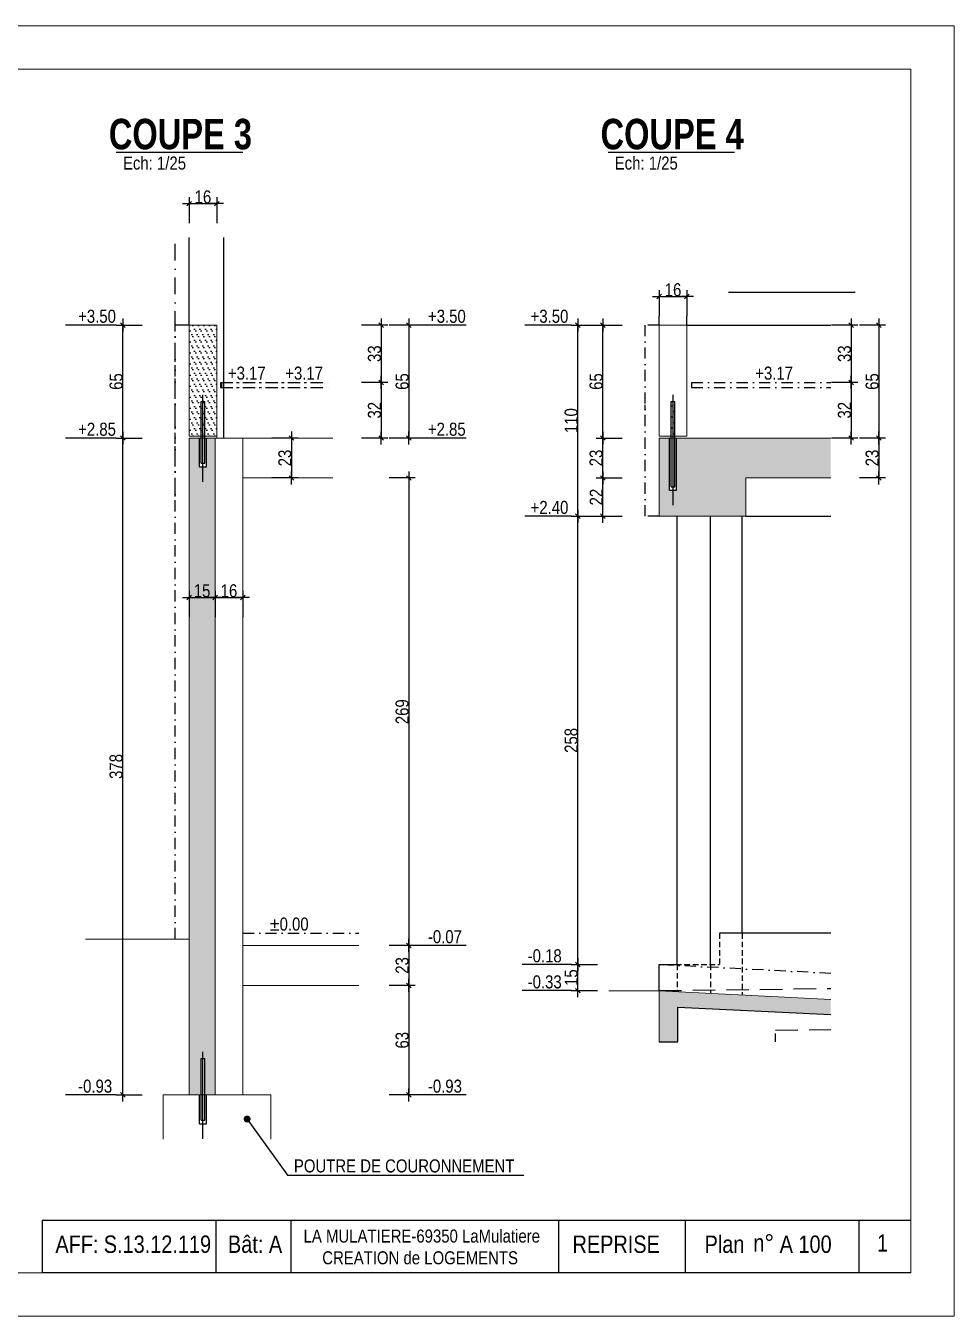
# Model space of a CAD drawing. Header units: centimetres. Extents: x 26838 to 35143, y -19090 to -13510.
# Drawn here: x 30952 to 32021, y -17081 to -15596 of the extents above; entities that cross this region are included whole.
import ezdxf
from ezdxf.enums import TextEntityAlignment as Align

# ---------------------------------------------------------------- set-up
doc = ezdxf.new("R2010")
doc.units = ezdxf.units.CM
doc.header["$LTSCALE"] = 25.4
doc.header["$PDMODE"] = 1
doc.header["$PDSIZE"] = -2
doc.linetypes.add('CACHEX2', pattern=[19.05, 12.7, -6.35])
doc.linetypes.add('TIRETPTX2', pattern=[50.8, 25.4, -12.7, 0, -12.7])
for name, color, linetype in [('01_cote_gen', 4, 'Continuous'), ('01_fenetres', 171, 'Continuous'), ('01_linteaux', 2, 'Continuous'), ('01_murs_sup', 2, 'CACHEX2'), ('01_poch_BN', 9, 'Continuous'), ('01_poch_murs', 253, 'Continuous'), ('01_texte', 230, 'Continuous'), ('AA_COTES', 2, 'Continuous')]:
    doc.layers.add(name, color=color, linetype=linetype)
doc.layers.add('01_murs_coup', color=5, linetype='Continuous', lineweight=60)
doc.layers.add('01_résv', color=32, linetype='Continuous', lineweight=9)
doc.styles.add('ARIAL NA', font='ARIALN.TTF')
doc.styles.add('impact', font='impact.ttf')
doc.styles.add('STYLE2', font='ARIALN.TTF')
doc.dimstyles.new('JB25', dxfattribs={"dimscale": 0.1, "dimtxt": 150, "dimasz": 15, "dimexe": 0.1, "dimexo": 0.1, "dimgap": 0.09, "dimtad": 1, "dimdec": 1, "dimlfac": 0.5, "dimdsep": 46, "dimtxsty": 'STYLE2', "dimblk1": 'BOND_G', "dimblk2": 'BOND_D', "dimsah": 1, "dimcen": 1.5, "dimdle": 0.01, "dimse1": 1, "dimse2": 1, "dimclrd": 4, "dimclre": 2, "dimclrt": 6, "dimazin": 2, "dimtfac": 2.333333, "dimtdec": 1, "dimtix": 1, "dimtmove": 2, "dimatfit": 3, "dimldrblk": 'BOND_G', "dimfxl": 1, "dimtolj": 1, "dimtzin": 0, "dimarcsym": 0})

# ---------------------------------------------------------------- blocks, each defined once
blk = doc.blocks.new('BOND_G')
at = {"layer": 'AA_COTES', "color": 0}
for p, q in [((0, -5), (0, 15)), ((5, 0), (-5, 0)), ((1.77, 1.77), (-1.77, -1.77))]:
    blk.add_line(p, q, dxfattribs=at)
blk = doc.blocks.new('BOND_D')
at = {"layer": 'AA_COTES', "color": 0}
for p, q in [((5, 0), (-5, 0)), ((-1.77, -1.77), (1.77, 1.77)), ((0, 5), (0, -15))]:
    blk.add_line(p, q, dxfattribs=at)
blk = doc.blocks.new('*D124')
at = {"layer": '01_cote_gen', "color": 4, "lineweight": -2, "transparency": 16777216}
blk.add_line((31141.9, -15800.8), (31170.9, -15800.8), dxfattribs=at)
at = {"layer": 'Defpoints', "color": 0, "transparency": 16777216}
for p in [(31140.4, -15808.3), (31172.4, -15800.8), (31172.4, -15818.9)]:
    blk.add_point(p, dxfattribs=at)
at = {"layer": '01_cote_gen', "color": 4, "lineweight": -2, "transparency": 16777216, "xscale": 1.5, "yscale": 1.5, "zscale": 1.5, "rotation": 180}
blk.add_blockref('BOND_G', (31140.4, -15800.8), dxfattribs=at)
at = {"layer": '01_cote_gen', "color": 4, "lineweight": -2, "transparency": 16777216, "xscale": 1.5, "yscale": 1.5, "zscale": 1.5}
blk.add_blockref('BOND_D', (31172.4, -15800.8), dxfattribs=at)
at = {"layer": '01_cote_gen', "color": 6, "transparency": 16777216, "insert": (31156.4, -15793.1), "char_height": 15, "attachment_point": 5, "style": 'STYLE2'}
blk.add_mtext('\\A1;16', dxfattribs=at)
blk = doc.blocks.new('*D125')
at = {"layer": '01_cote_gen', "color": 4, "lineweight": -2, "transparency": 16777216}
blk.add_line((31361.6, -15942), (31361.6, -16005), dxfattribs=at)
at = {"layer": 'Defpoints', "color": 0, "transparency": 16777216}
for p in [(31291.4, -15940.5), (31333.4, -16006.5), (31361.6, -16006.5)]:
    blk.add_point(p, dxfattribs=at)
at = {"layer": '01_cote_gen', "color": 4, "lineweight": -2, "transparency": 16777216, "xscale": 1.5, "yscale": 1.5, "zscale": 1.5}
for name, p, rotation in [('BOND_G', (31361.6, -15940.5), 90), ('BOND_D', (31361.6, -16006.5), 270)]:
    blk.add_blockref(name, p, dxfattribs=dict(at, rotation=rotation))
at = {"layer": '01_cote_gen', "color": 6, "transparency": 16777216, "insert": (31353.9, -15973.5), "char_height": 15, "attachment_point": 5, "rotation": 90, "style": 'STYLE2'}
blk.add_mtext('\\A1;33', dxfattribs=at)
blk = doc.blocks.new('*D126')
at = {"layer": '01_cote_gen', "color": 4, "lineweight": -2, "transparency": 16777216}
blk.add_line((31393.4, -15942), (31393.4, -16069), dxfattribs=at)
at = {"layer": 'Defpoints', "color": 0, "transparency": 16777216}
for p in [(31238.4, -15940.5), (31358.6, -16070.5), (31393.4, -16070.5)]:
    blk.add_point(p, dxfattribs=at)
at = {"layer": '01_cote_gen', "color": 4, "lineweight": -2, "transparency": 16777216, "xscale": 1.5, "yscale": 1.5, "zscale": 1.5}
for name, p, rotation in [('BOND_G', (31393.4, -15940.5), 90), ('BOND_D', (31393.4, -16070.5), 270)]:
    blk.add_blockref(name, p, dxfattribs=dict(at, rotation=rotation))
at = {"layer": '01_cote_gen', "color": 6, "transparency": 16777216, "insert": (31385.8, -16005.5), "char_height": 15, "attachment_point": 5, "rotation": 90, "style": 'STYLE2'}
blk.add_mtext('\\A1;65', dxfattribs=at)
blk = doc.blocks.new('*D127')
at = {"layer": '01_cote_gen', "color": 4, "lineweight": -2, "transparency": 16777216}
blk.add_line((31361.6, -16008), (31361.6, -16069), dxfattribs=at)
at = {"layer": 'Defpoints', "color": 0, "transparency": 16777216}
for p in [(31199.3, -16006.5), (31326.4, -16070.5), (31361.6, -16070.5)]:
    blk.add_point(p, dxfattribs=at)
at = {"layer": '01_cote_gen', "color": 4, "lineweight": -2, "transparency": 16777216, "xscale": 1.5, "yscale": 1.5, "zscale": 1.5}
for name, p, rotation in [('BOND_G', (31361.6, -16006.5), 90), ('BOND_D', (31361.6, -16070.5), 270)]:
    blk.add_blockref(name, p, dxfattribs=dict(at, rotation=rotation))
at = {"layer": '01_cote_gen', "color": 6, "transparency": 16777216, "insert": (31353.9, -16038.5), "char_height": 15, "attachment_point": 5, "rotation": 90, "style": 'STYLE2'}
blk.add_mtext('\\A1;32', dxfattribs=at)
blk = doc.blocks.new('*D128')
at = {"layer": '01_cote_gen', "color": 4, "lineweight": -2, "transparency": 16777216}
blk.add_line((31064.1, -16069), (31064.1, -15942), dxfattribs=at)
at = {"layer": 'Defpoints', "color": 0, "transparency": 16777216}
for p in [(31064.1, -15940.5), (31156.4, -15940.5), (31140.4, -16070.5)]:
    blk.add_point(p, dxfattribs=at)
at = {"layer": '01_cote_gen', "color": 4, "lineweight": -2, "transparency": 16777216, "xscale": 1.5, "yscale": 1.5, "zscale": 1.5}
for name, p, rotation in [('BOND_D', (31064.1, -15940.5), 90), ('BOND_G', (31064.1, -16070.5), 270)]:
    blk.add_blockref(name, p, dxfattribs=dict(at, rotation=rotation))
at = {"layer": '01_cote_gen', "color": 6, "transparency": 16777216, "insert": (31056.5, -16005.5), "char_height": 15, "attachment_point": 5, "rotation": 90, "style": 'STYLE2'}
blk.add_mtext('\\A1;65', dxfattribs=at)
blk = doc.blocks.new('*D130')
at = {"layer": '01_cote_gen', "color": 4, "lineweight": -2, "transparency": 16777216}
blk.add_line((31258.4, -16072), (31258.4, -16115), dxfattribs=at)
at = {"layer": 'Defpoints', "color": 0, "transparency": 16777216}
for p in [(31170.4, -16070.5), (31170.4, -16116.5), (31258.4, -16116.5)]:
    blk.add_point(p, dxfattribs=at)
at = {"layer": '01_cote_gen', "color": 4, "lineweight": -2, "transparency": 16777216, "xscale": 1.5, "yscale": 1.5, "zscale": 1.5}
for name, p, rotation in [('BOND_G', (31258.4, -16070.5), 90), ('BOND_D', (31258.4, -16116.5), 270)]:
    blk.add_blockref(name, p, dxfattribs=dict(at, rotation=rotation))
at = {"layer": '01_cote_gen', "color": 6, "transparency": 16777216, "insert": (31250.8, -16093.5), "char_height": 15, "attachment_point": 5, "rotation": 90, "style": 'STYLE2'}
blk.add_mtext('\\A1;23', dxfattribs=at)
blk = doc.blocks.new('*D131')
at = {"layer": '01_cote_gen', "color": 4, "lineweight": -2, "transparency": 16777216}
blk.add_line((31393.4, -16118), (31393.4, -16653), dxfattribs=at)
at = {"layer": 'Defpoints', "color": 0, "transparency": 16777216}
for p in [(31306, -16116.5), (31336, -16654.5), (31393.4, -16654.5)]:
    blk.add_point(p, dxfattribs=at)
at = {"layer": '01_cote_gen', "color": 4, "lineweight": -2, "transparency": 16777216, "xscale": 1.5, "yscale": 1.5, "zscale": 1.5}
for name, p, rotation in [('BOND_G', (31393.4, -16116.5), 90), ('BOND_D', (31393.4, -16654.5), 270)]:
    blk.add_blockref(name, p, dxfattribs=dict(at, rotation=rotation))
at = {"layer": '01_cote_gen', "color": 6, "transparency": 16777216, "insert": (31385.8, -16385.5), "char_height": 15, "attachment_point": 5, "rotation": 90, "style": 'STYLE2'}
blk.add_mtext('\\A1;269', dxfattribs=at)
blk = doc.blocks.new('*D132')
at = {"layer": '01_cote_gen', "color": 4, "lineweight": -2, "transparency": 16777216}
blk.add_line((31393.4, -16656), (31393.4, -16699), dxfattribs=at)
at = {"layer": 'Defpoints', "color": 0, "transparency": 16777216}
for p in [(31336, -16654.5), (31336, -16700.5), (31393.4, -16700.5)]:
    blk.add_point(p, dxfattribs=at)
at = {"layer": '01_cote_gen', "color": 4, "lineweight": -2, "transparency": 16777216, "xscale": 1.5, "yscale": 1.5, "zscale": 1.5}
for name, p, rotation in [('BOND_G', (31393.4, -16654.5), 90), ('BOND_D', (31393.4, -16700.5), 270)]:
    blk.add_blockref(name, p, dxfattribs=dict(at, rotation=rotation))
at = {"layer": '01_cote_gen', "color": 6, "transparency": 16777216, "insert": (31385.8, -16677.5), "char_height": 15, "attachment_point": 5, "rotation": 90, "style": 'STYLE2'}
blk.add_mtext('\\A1;23', dxfattribs=at)
blk = doc.blocks.new('*D133')
at = {"layer": '01_cote_gen', "color": 4, "lineweight": -2, "transparency": 16777216}
blk.add_line((31393.4, -16702), (31393.4, -16825), dxfattribs=at)
at = {"layer": 'Defpoints', "color": 0, "transparency": 16777216}
for p in [(31303.8, -16700.5), (31234.4, -16826.5), (31393.4, -16826.5)]:
    blk.add_point(p, dxfattribs=at)
at = {"layer": '01_cote_gen', "color": 4, "lineweight": -2, "transparency": 16777216, "xscale": 1.5, "yscale": 1.5, "zscale": 1.5}
for name, p, rotation in [('BOND_G', (31393.4, -16700.5), 90), ('BOND_D', (31393.4, -16826.5), 270)]:
    blk.add_blockref(name, p, dxfattribs=dict(at, rotation=rotation))
at = {"layer": '01_cote_gen', "color": 6, "transparency": 16777216, "insert": (31385.8, -16763.5), "char_height": 15, "attachment_point": 5, "rotation": 90, "style": 'STYLE2'}
blk.add_mtext('\\A1;63', dxfattribs=at)
blk = doc.blocks.new('*D134')
at = {"layer": '01_cote_gen', "color": 4, "lineweight": -2, "transparency": 16777216}
blk.add_line((31064.1, -16825), (31064.1, -16072), dxfattribs=at)
at = {"layer": 'Defpoints', "color": 0, "transparency": 16777216}
for p in [(31064.1, -16070.5), (31223.2, -16070.5), (31140.4, -16826.5)]:
    blk.add_point(p, dxfattribs=at)
at = {"layer": '01_cote_gen', "color": 4, "lineweight": -2, "transparency": 16777216, "xscale": 1.5, "yscale": 1.5, "zscale": 1.5}
for name, p, rotation in [('BOND_D', (31064.1, -16070.5), 90), ('BOND_G', (31064.1, -16826.5), 270)]:
    blk.add_blockref(name, p, dxfattribs=dict(at, rotation=rotation))
at = {"layer": '01_cote_gen', "color": 6, "transparency": 16777216, "insert": (31056.5, -16448.5), "char_height": 15, "attachment_point": 5, "rotation": 90, "style": 'STYLE2'}
blk.add_mtext('\\A1;378', dxfattribs=at)
blk = doc.blocks.new('*D150')
at = {"layer": '01_poch_murs', "color": 4, "lineweight": -2, "transparency": 16777216}
blk.add_line((31588, -16159), (31588, -15942), dxfattribs=at)
at = {"layer": 'Defpoints', "color": 0, "transparency": 16777216}
for p in [(31588, -15940.5), (31720.1, -15940.5), (31754.1, -16160.5)]:
    blk.add_point(p, dxfattribs=at)
at = {"layer": '01_poch_murs', "color": 4, "lineweight": -2, "transparency": 16777216, "xscale": 1.5, "yscale": 1.5, "zscale": 1.5}
for name, p, rotation in [('BOND_D', (31588, -15940.5), 90), ('BOND_G', (31588, -16160.5), 270)]:
    blk.add_blockref(name, p, dxfattribs=dict(at, rotation=rotation))
at = {"layer": '01_poch_murs', "color": 6, "transparency": 16777216, "insert": (31580.4, -16050.5), "char_height": 15, "attachment_point": 5, "rotation": 90, "style": 'STYLE2'}
blk.add_mtext('\\A1;110', dxfattribs=at)
blk = doc.blocks.new('*D151')
at = {"layer": '01_poch_murs', "color": 4, "lineweight": -2, "transparency": 16777216}
blk.add_line((31616.7, -16115), (31616.7, -16072), dxfattribs=at)
at = {"layer": 'Defpoints', "color": 0, "transparency": 16777216}
for p in [(31616.7, -16070.5), (31838.1, -16070.5), (31860.1, -16116.5)]:
    blk.add_point(p, dxfattribs=at)
at = {"layer": '01_poch_murs', "color": 4, "lineweight": -2, "transparency": 16777216, "xscale": 1.5, "yscale": 1.5, "zscale": 1.5}
for name, p, rotation in [('BOND_D', (31616.7, -16070.5), 90), ('BOND_G', (31616.7, -16116.5), 270)]:
    blk.add_blockref(name, p, dxfattribs=dict(at, rotation=rotation))
at = {"layer": '01_poch_murs', "color": 6, "transparency": 16777216, "insert": (31609.1, -16093.5), "char_height": 15, "attachment_point": 5, "rotation": 90, "style": 'STYLE2'}
blk.add_mtext('\\A1;23', dxfattribs=at)
blk = doc.blocks.new('*D152')
at = {"layer": '01_poch_murs', "color": 4, "lineweight": -2, "transparency": 16777216}
blk.add_line((31616.7, -16159), (31616.7, -16118), dxfattribs=at)
at = {"layer": 'Defpoints', "color": 0, "transparency": 16777216}
for p in [(31616.7, -16116.5), (31804.1, -16116.5), (31754.1, -16160.5)]:
    blk.add_point(p, dxfattribs=at)
at = {"layer": '01_poch_murs', "color": 4, "lineweight": -2, "transparency": 16777216, "xscale": 1.5, "yscale": 1.5, "zscale": 1.5}
for name, p, rotation in [('BOND_D', (31616.7, -16116.5), 90), ('BOND_G', (31616.7, -16160.5), 270)]:
    blk.add_blockref(name, p, dxfattribs=dict(at, rotation=rotation))
at = {"layer": '01_poch_murs', "color": 6, "transparency": 16777216, "insert": (31609.2, -16138.5), "char_height": 15, "attachment_point": 5, "rotation": 90, "style": 'STYLE2'}
blk.add_mtext('\\A1;22', dxfattribs=at)
blk = doc.blocks.new('*D153')
at = {"layer": '01_poch_murs', "color": 4, "lineweight": -2, "transparency": 16777216}
blk.add_line((31616.7, -16069), (31616.7, -15942), dxfattribs=at)
at = {"layer": 'Defpoints', "color": 0, "transparency": 16777216}
for p in [(31616.7, -15940.5), (31736.1, -15940.5), (31736.1, -16070.5)]:
    blk.add_point(p, dxfattribs=at)
at = {"layer": '01_poch_murs', "color": 4, "lineweight": -2, "transparency": 16777216, "xscale": 1.5, "yscale": 1.5, "zscale": 1.5}
for name, p, rotation in [('BOND_D', (31616.7, -15940.5), 90), ('BOND_G', (31616.7, -16070.5), 270)]:
    blk.add_blockref(name, p, dxfattribs=dict(at, rotation=rotation))
at = {"layer": '01_poch_murs', "color": 6, "transparency": 16777216, "insert": (31609.1, -16005.5), "char_height": 15, "attachment_point": 5, "rotation": 90, "style": 'STYLE2'}
blk.add_mtext('\\A1;65', dxfattribs=at)
blk = doc.blocks.new('*D154')
at = {"layer": '01_poch_murs', "color": 4, "lineweight": -2, "transparency": 16777216}
blk.add_line((31588, -16675), (31588, -16162), dxfattribs=at)
at = {"layer": 'Defpoints', "color": 0, "transparency": 16777216}
for p in [(31588, -16160.5), (31688.1, -16160.5), (31704.1, -16676.5)]:
    blk.add_point(p, dxfattribs=at)
at = {"layer": '01_poch_murs', "color": 4, "lineweight": -2, "transparency": 16777216, "xscale": 1.5, "yscale": 1.5, "zscale": 1.5}
for name, p, rotation in [('BOND_D', (31588, -16160.5), 90), ('BOND_G', (31588, -16676.5), 270)]:
    blk.add_blockref(name, p, dxfattribs=dict(at, rotation=rotation))
at = {"layer": '01_poch_murs', "color": 6, "transparency": 16777216, "insert": (31580.4, -16418.5), "char_height": 15, "attachment_point": 5, "rotation": 90, "style": 'STYLE2'}
blk.add_mtext('\\A1;258', dxfattribs=at)
blk = doc.blocks.new('*D159')
at = {"layer": '01_poch_murs', "color": 4, "lineweight": -2, "transparency": 16777216}
blk.add_line((31588, -16705), (31588, -16678), dxfattribs=at)
at = {"layer": 'Defpoints', "color": 0, "transparency": 16777216}
for p in [(31588, -16676.5), (31681.5, -16676.5), (31681.6, -16706.5)]:
    blk.add_point(p, dxfattribs=at)
at = {"layer": '01_poch_murs', "color": 4, "lineweight": -2, "transparency": 16777216, "xscale": 1.5, "yscale": 1.5, "zscale": 1.5}
for name, p, rotation in [('BOND_D', (31588, -16676.5), 90), ('BOND_G', (31588, -16706.5), 270)]:
    blk.add_blockref(name, p, dxfattribs=dict(at, rotation=rotation))
at = {"layer": '01_poch_murs', "color": 6, "transparency": 16777216, "insert": (31580.4, -16691.5), "char_height": 15, "attachment_point": 5, "rotation": 90, "style": 'STYLE2'}
blk.add_mtext('\\A1;15', dxfattribs=at)
blk = doc.blocks.new('*D160')
at = {"layer": '01_cote_gen', "color": 4, "lineweight": -2, "transparency": 16777216}
blk.add_line((31902.7, -16008), (31902.7, -16069), dxfattribs=at)
at = {"layer": 'Defpoints', "color": 0, "transparency": 16777216}
for p in [(31745.7, -16006.5), (31867.5, -16070.5), (31902.7, -16070.5)]:
    blk.add_point(p, dxfattribs=at)
at = {"layer": '01_cote_gen', "color": 4, "lineweight": -2, "transparency": 16777216, "xscale": 1.5, "yscale": 1.5, "zscale": 1.5}
for name, p, rotation in [('BOND_G', (31902.7, -16006.5), 90), ('BOND_D', (31902.7, -16070.5), 270)]:
    blk.add_blockref(name, p, dxfattribs=dict(at, rotation=rotation))
at = {"layer": '01_cote_gen', "color": 6, "transparency": 16777216, "insert": (31895, -16038.5), "char_height": 15, "attachment_point": 5, "rotation": 90, "style": 'STYLE2'}
blk.add_mtext('\\A1;32', dxfattribs=at)
blk = doc.blocks.new('*D155')
at = {"layer": '01_cote_gen', "color": 4, "lineweight": -2, "transparency": 16777216}
blk.add_line((31683.1, -15907.7), (31712.1, -15907.7), dxfattribs=at)
at = {"layer": 'Defpoints', "color": 0, "transparency": 16777216}
for p in [(31681.6, -15915.2), (31713.6, -15907.7), (31713.6, -15925.8)]:
    blk.add_point(p, dxfattribs=at)
at = {"layer": '01_cote_gen', "color": 4, "lineweight": -2, "transparency": 16777216, "xscale": 1.5, "yscale": 1.5, "zscale": 1.5, "rotation": 180}
blk.add_blockref('BOND_G', (31681.6, -15907.7), dxfattribs=at)
at = {"layer": '01_cote_gen', "color": 4, "lineweight": -2, "transparency": 16777216, "xscale": 1.5, "yscale": 1.5, "zscale": 1.5}
blk.add_blockref('BOND_D', (31713.6, -15907.7), dxfattribs=at)
at = {"layer": '01_cote_gen', "color": 6, "transparency": 16777216, "insert": (31697.6, -15900), "char_height": 15, "attachment_point": 5, "style": 'STYLE2'}
blk.add_mtext('\\A1;16', dxfattribs=at)
blk = doc.blocks.new('*D156')
at = {"layer": '01_cote_gen', "color": 4, "lineweight": -2, "transparency": 16777216}
blk.add_line((31934.6, -15942), (31934.6, -16069), dxfattribs=at)
at = {"layer": 'Defpoints', "color": 0, "transparency": 16777216}
for p in [(31779.6, -15940.5), (31899.7, -16070.5), (31934.6, -16070.5)]:
    blk.add_point(p, dxfattribs=at)
at = {"layer": '01_cote_gen', "color": 4, "lineweight": -2, "transparency": 16777216, "xscale": 1.5, "yscale": 1.5, "zscale": 1.5}
for name, p, rotation in [('BOND_G', (31934.6, -15940.5), 90), ('BOND_D', (31934.6, -16070.5), 270)]:
    blk.add_blockref(name, p, dxfattribs=dict(at, rotation=rotation))
at = {"layer": '01_cote_gen', "color": 6, "transparency": 16777216, "insert": (31926.9, -16005.5), "char_height": 15, "attachment_point": 5, "rotation": 90, "style": 'STYLE2'}
blk.add_mtext('\\A1;65', dxfattribs=at)
blk = doc.blocks.new('*D157')
at = {"layer": '01_cote_gen', "color": 4, "lineweight": -2, "transparency": 16777216}
blk.add_line((31902.7, -15942), (31902.7, -16005), dxfattribs=at)
at = {"layer": 'Defpoints', "color": 0, "transparency": 16777216}
for p in [(31832.5, -15940.5), (31874.6, -16006.5), (31902.7, -16006.5)]:
    blk.add_point(p, dxfattribs=at)
at = {"layer": '01_cote_gen', "color": 4, "lineweight": -2, "transparency": 16777216, "xscale": 1.5, "yscale": 1.5, "zscale": 1.5}
for name, p, rotation in [('BOND_G', (31902.7, -15940.5), 90), ('BOND_D', (31902.7, -16006.5), 270)]:
    blk.add_blockref(name, p, dxfattribs=dict(at, rotation=rotation))
at = {"layer": '01_cote_gen', "color": 6, "transparency": 16777216, "insert": (31895, -15973.5), "char_height": 15, "attachment_point": 5, "rotation": 90, "style": 'STYLE2'}
blk.add_mtext('\\A1;33', dxfattribs=at)
blk = doc.blocks.new('*D158')
at = {"layer": '01_cote_gen', "color": 4, "lineweight": -2, "transparency": 16777216}
blk.add_line((31934.6, -16072), (31934.6, -16115), dxfattribs=at)
at = {"layer": 'Defpoints', "color": 0, "transparency": 16777216}
for p in [(31927.1, -16070.5), (31850.5, -16116.5), (31934.6, -16116.5)]:
    blk.add_point(p, dxfattribs=at)
at = {"layer": '01_cote_gen', "color": 4, "lineweight": -2, "transparency": 16777216, "xscale": 1.5, "yscale": 1.5, "zscale": 1.5}
for name, p, rotation in [('BOND_G', (31934.6, -16070.5), 90), ('BOND_D', (31934.6, -16116.5), 270)]:
    blk.add_blockref(name, p, dxfattribs=dict(at, rotation=rotation))
at = {"layer": '01_cote_gen', "color": 6, "transparency": 16777216, "insert": (31926.9, -16093.5), "char_height": 15, "attachment_point": 5, "rotation": 90, "style": 'STYLE2'}
blk.add_mtext('\\A1;23', dxfattribs=at)
blk = doc.blocks.new('*D163')
at = {"layer": '01_cote_gen', "color": 4, "lineweight": -2, "transparency": 16777216}
blk.add_line((31141.9, -16254), (31168.9, -16254), dxfattribs=at)
at = {"layer": 'Defpoints', "color": 0, "transparency": 16777216}
for p in [(31140.4, -16251.1), (31170.4, -16251.1), (31170.4, -16254)]:
    blk.add_point(p, dxfattribs=at)
at = {"layer": '01_cote_gen', "color": 4, "lineweight": -2, "transparency": 16777216, "xscale": 1.5, "yscale": 1.5, "zscale": 1.5, "rotation": 180}
blk.add_blockref('BOND_G', (31140.4, -16254), dxfattribs=at)
at = {"layer": '01_cote_gen', "color": 4, "lineweight": -2, "transparency": 16777216, "xscale": 1.5, "yscale": 1.5, "zscale": 1.5}
blk.add_blockref('BOND_D', (31170.4, -16254), dxfattribs=at)
at = {"layer": '01_cote_gen', "color": 6, "transparency": 16777216, "insert": (31155.4, -16246.4), "char_height": 15, "attachment_point": 5, "style": 'STYLE2'}
blk.add_mtext('\\A1;15', dxfattribs=at)
blk = doc.blocks.new('*D164')
at = {"layer": '01_cote_gen', "color": 4, "lineweight": -2, "transparency": 16777216}
blk.add_line((31171.9, -16254), (31200.9, -16254), dxfattribs=at)
at = {"layer": 'Defpoints', "color": 0, "transparency": 16777216}
for p in [(31202.4, -16254), (31170.4, -16290.5), (31202.4, -16290.5)]:
    blk.add_point(p, dxfattribs=at)
at = {"layer": '01_cote_gen', "color": 4, "lineweight": -2, "transparency": 16777216, "xscale": 1.5, "yscale": 1.5, "zscale": 1.5, "rotation": 180}
blk.add_blockref('BOND_G', (31170.4, -16254), dxfattribs=at)
at = {"layer": '01_cote_gen', "color": 4, "lineweight": -2, "transparency": 16777216, "xscale": 1.5, "yscale": 1.5, "zscale": 1.5}
blk.add_blockref('BOND_D', (31202.4, -16254), dxfattribs=at)
at = {"layer": '01_cote_gen', "color": 6, "transparency": 16777216, "insert": (31186.4, -16246.4), "char_height": 15, "attachment_point": 5, "style": 'STYLE2'}
blk.add_mtext('\\A1;16', dxfattribs=at)

msp = doc.modelspace()

# ---------------------------------------------------------------- hatches: boundary and pattern name
at = {"layer": '01_linteaux', "ltscale": 0.1}
h = msp.add_hatch(dxfattribs=at)
h.set_pattern_fill('DOTS', color=256, scale=4)
h.set_pattern_definition([(0, (3928.7546, 2537.649), (3.175, 6.35), [0, -6.35])])
h.paths.add_polyline_path([(31172.45, -15940.51), (31140.45, -15940.51), (31140.45, -16069.51), (31172.45, -16069.51)])
at = {"layer": '01_linteaux'}
h = msp.add_hatch(dxfattribs=at)
h.set_pattern_fill('DOTS', color=256, scale=4)
h.set_pattern_definition([(0, (5283.0924, -1657.7096), (3.175, 6.35), [0, -6.35])])
h.paths.add_polyline_path([(31172.45, -15940.51), (31140.45, -15940.51), (31140.45, -16070.51), (31172.45, -16070.51)])
h = msp.add_hatch(dxfattribs=at)
h.set_pattern_fill('DOTS', color=256, scale=4)
h.set_pattern_definition([(0, (-4149.612, -310.8855), (3.175, 6.35), [0, -6.35])])
h.paths.add_polyline_path([(31699.56, -16028.5), (31695.56, -16028.5), (31695.56, -16068.5), (31699.56, -16068.5)])
at = {"layer": '01_poch_BN'}
h = msp.add_hatch(color=256, dxfattribs=at)
h.dxf.hatch_style = 1
h.paths.add_polyline_path([(31170.45, -16070.51), (31160.45, -16070.51), (31160.45, -16103.58), (31152.45, -16103.58), (31152.45, -16070.51), (31140.45, -16070.51), (31140.45, -16116.51), (31140.45, -16826.51), (31154.45, -16826.51), (31154.45, -16784.51), (31158.45, -16784.51), (31158.45, -16826.51), (31170.45, -16826.51)])
h.paths.add_polyline_path([(31141.58, -16261.89), (31168.19, -16261.89), (31168.19, -16230.66), (31141.58, -16230.66)], flags=24)
h = msp.add_hatch(color=256, dxfattribs=at)
h.dxf.hatch_style = 1
h.paths.add_polyline_path([(31879.22, -16116.5), (31879.22, -16070.5), (31701.56, -16070.5), (31701.56, -16130.5), (31693.56, -16130.5), (31693.56, -16070.5), (31681.56, -16070.5), (31681.56, -16160.5), (31781.56, -16160.5), (31781.56, -16116.5)])
h = msp.add_hatch(color=256, dxfattribs=at)
h.dxf.hatch_style = 1
h.paths.add_polyline_path([(31879.22, -16733.89), (31879.22, -16716.65), (31681.56, -16706.55), (31681.56, -16765.47), (31703.03, -16765.47), (31703.03, -16725.56)])

# ---------------------------------------------------------------- linework, layer by layer
at = {"layer": '01_cote_gen'}
msp.add_line((31124.45, -16148.84), (31124.45, -16148.84), dxfattribs=at)
at = {"layer": '01_fenetres', "ltscale": 30}
for p, q in [((30971.28, -16971.12), (30971.28, -17021.12)), ((31971.28, -16971.12), (30971.28, -16971.12)), ((31171.28, -16971.12), (31171.28, -17031.12)), ((31257.72, -16971.12), (31257.72, -17031.12)), ((31565.75, -16971.12), (31565.75, -17031.12)), ((31711.89, -17031.12), (31711.89, -16971.12)), ((31911.89, -17031.12), (31911.89, -16971.12)), ((31971.28, -17031.12), (30971.28, -17031.12))]:
    msp.add_line(p, q, dxfattribs=at)
at = {"layer": '01_linteaux', "linetype": 'TIRETPTX2', "ltscale": 0.03}
msp.add_line((31124.45, -16137.96), (31124.45, -15839.77), dxfattribs=at)
at = {"layer": '01_linteaux', "ltscale": 0.1}
for p, q in [((31140.45, -15940.51), (31140.45, -15839.77)), ((31180.45, -16070.51), (31180.45, -15839.77)), ((31140.45, -15940.51), (31140.45, -15908.75)), ((31681.56, -15940.5), (31681.56, -15930.19)), ((31713.56, -15940.5), (31713.56, -15930.19)), ((31140.45, -15940.51), (31124.45, -15940.51))]:
    msp.add_line(p, q, dxfattribs=at)
at = {"layer": '01_linteaux', "linetype": 'TIRETPTX2', "ltscale": 0.02}
for p, q in [((31124.45, -16647.26), (31124.45, -15940.51)), ((31140.45, -15940.51), (31124.45, -15940.51)), ((31681.56, -15940.5), (31665.56, -15940.5)), ((31665.56, -16160.5), (31665.56, -15940.5)), ((31176.45, -16006.51), (31305.45, -16006.51)), ((31176.45, -16006.51), (31176.45, -16012.51)), ((31177.84, -16006.51), (31306.01, -16006.51)), ((31177.84, -16006.51), (31177.84, -16012.51)), ((31718.95, -16006.5), (31879.22, -16006.5)), ((31718.95, -16006.5), (31718.95, -16012.5)), ((31176.45, -16012.51), (31305.45, -16012.51)), ((31177.84, -16012.51), (31306.01, -16012.51)), ((31718.95, -16012.5), (31879.22, -16012.5)), ((31124.45, -16038.51), (31124.45, -16032.51)), ((31124.45, -16038.51), (31124.45, -16032.51)), ((31665.56, -16038.5), (31665.56, -16032.5)), ((31681.56, -16160.5), (31665.56, -16160.5)), ((31202.45, -16640.51), (31336.01, -16640.51)), ((31879.22, -16686.61), (31681.51, -16676.51))]:
    msp.add_line(p, q, dxfattribs=at)
at = {"layer": '01_linteaux'}
for p, q in [((31713.56, -15940.5), (31879.22, -15940.5)), ((31702.39, -16676.5), (31702.39, -16160.5)), ((31740.7, -16676.5), (31740.7, -16160.5)), ((31777.34, -16640.5), (31777.34, -16160.5)), ((31781.56, -16160.5), (31879.22, -16160.5)), ((31879.22, -16640.5), (31751.01, -16640.5)), ((31681.56, -16676.5), (31702.39, -16676.5)), ((31681.56, -16706.55), (31681.56, -16676.5))]:
    msp.add_line(p, q, dxfattribs=at)
at = {"layer": '01_linteaux', "linetype": 'Continuous'}
for p, q in [((31156.45, -16121.03), (31156.45, -16020.87)), ((31697.56, -16147.95), (31697.56, -16020.85)), ((31154.45, -16028.51), (31158.45, -16028.51)), ((31154.45, -16099.58), (31154.45, -16028.51)), ((31154.45, -16028.51), (31158.45, -16028.51)), ((31158.45, -16099.58), (31158.45, -16028.51)), ((31695.56, -16028.5), (31699.56, -16028.5)), ((31695.56, -16126.5), (31695.56, -16028.5)), ((31699.56, -16126.5), (31699.56, -16028.5)), ((31152.45, -16103.58), (31152.45, -16070.51)), ((31160.45, -16103.58), (31160.45, -16070.51)), ((31693.56, -16130.5), (31693.56, -16070.5)), ((31701.56, -16130.5), (31701.56, -16070.5)), ((31152.45, -16103.58), (31160.45, -16103.58)), ((31154.45, -16099.58), (31158.45, -16099.58)), ((31695.56, -16126.5), (31699.56, -16126.5)), ((31693.56, -16130.5), (31701.56, -16130.5)), ((31156.45, -16877.03), (31156.45, -16776.87)), ((31154.45, -16784.51), (31158.45, -16784.51)), ((31154.45, -16855.58), (31154.45, -16784.51)), ((31154.45, -16784.51), (31158.45, -16784.51)), ((31158.45, -16855.58), (31158.45, -16784.51)), ((31152.45, -16859.58), (31152.45, -16826.51)), ((31160.45, -16859.58), (31160.45, -16826.51)), ((31152.45, -16859.58), (31160.45, -16859.58)), ((31154.45, -16855.58), (31158.45, -16855.58))]:
    msp.add_line(p, q, dxfattribs=at)
at = {"layer": '01_murs_coup', "linetype": 'Continuous', "lineweight": 5}
for p, q in [((31140.45, -15940.51), (31172.45, -15940.51)), ((31140.45, -15940.51), (31172.45, -15940.51)), ((31140.45, -15940.51), (31140.45, -16068.51)), ((31172.45, -15940.51), (31172.45, -16070.51)), ((31172.45, -15940.51), (31172.45, -16068.51)), ((31681.56, -15940.5), (31713.56, -15940.5)), ((31681.56, -15940.5), (31681.56, -16068.5)), ((31713.56, -15940.5), (31713.56, -16068.5)), ((31140.45, -16068.51), (31172.45, -16068.51)), ((31140.45, -16070.51), (31306.01, -16070.51)), ((31140.45, -16070.51), (31140.45, -16116.51)), ((31140.45, -16070.51), (31170.45, -16070.51)), ((31170.45, -16070.51), (31170.45, -16826.51)), ((31202.45, -16070.51), (31202.45, -16700.51)), ((31681.56, -16068.5), (31713.56, -16068.5)), ((31681.56, -16070.5), (31879.22, -16070.5)), ((31681.56, -16070.5), (31681.56, -16160.5)), ((31140.45, -16116.51), (31140.45, -16826.51)), ((31202.45, -16116.51), (31306.01, -16116.51)), ((31781.56, -16116.5), (31879.22, -16116.5)), ((31781.56, -16116.5), (31781.56, -16160.5)), ((31681.56, -16160.5), (31781.56, -16160.5)), ((31140.45, -16647.26), (31021.28, -16647.26)), ((31170.45, -16654.51), (31170.45, -16699.49)), ((31202.45, -16654.51), (31336.01, -16654.51)), ((31202.45, -16700.51), (31336.01, -16700.51)), ((31202.45, -16700.51), (31202.45, -16826.51)), ((31681.56, -16706.55), (31623.8, -16706.55)), ((31681.56, -16765.47), (31681.56, -16706.55)), ((31879.22, -16716.65), (31681.56, -16706.55)), ((31110.45, -16826.51), (31234.45, -16826.51)), ((31110.45, -16826.51), (31110.45, -16877.43)), ((31234.45, -16826.51), (31234.45, -16877.43))]:
    msp.add_line(p, q, dxfattribs=at)
at = {"layer": '01_murs_sup', "ltscale": 0.02}
for p, q in [((31751.01, -16640.5), (31751.01, -16676.5)), ((31777.34, -16640.5), (31777.34, -16711.45)), ((31681.56, -16676.5), (31751.01, -16676.5)), ((31702.39, -16676.5), (31702.39, -16707.62)), ((31740.7, -16676.5), (31740.7, -16709.57))]:
    msp.add_line(p, q, dxfattribs=at)
at = {"layer": '01_murs_sup', "ltscale": 0.08}
for p, q in [((31681.56, -16706.5), (31879.22, -16703.97)), ((31815.56, -16752.07), (31879.22, -16751.13))]:
    msp.add_line(p, q, dxfattribs=at)
at = {"layer": '01_murs_sup', "ltscale": 0.03}
msp.add_line((31815.56, -16765.47), (31815.56, -16752.07), dxfattribs=at)
at = {"layer": '01_poch_BN'}
for p, q in [((31703.03, -16765.47), (31703.03, -16725.56)), ((31703.03, -16725.56), (31879.22, -16733.89)), ((31681.56, -16765.47), (31703.03, -16765.47)), ((30971.28, -16971.12), (30971.28, -17031.12))]:
    msp.add_line(p, q, dxfattribs=at)
at = {"layer": '01_résv'}
for p, q in [((29921.28, -15596.12), (32021.28, -15596.12)), ((32021.28, -15596.12), (32021.28, -17081.12)), ((29971.28, -15646.12), (31971.28, -15646.12)), ((31971.28, -15646.12), (31971.28, -17031.12)), ((31971.28, -17031.12), (29971.28, -17031.12)), ((32021.28, -17081.12), (29921.28, -17081.12))]:
    msp.add_line(p, q, dxfattribs=at)
at = {"layer": '01_texte'}
for p, q in [((31202.27, -15741.81), (31056.66, -15741.81)), ((31768.4, -15741.81), (31622.79, -15741.81)), ((31907.13, -15903.22), (31761.52, -15903.22)), ((31056.64, -15940.51), (30998.31, -15940.51)), ((31459.27, -15940.51), (31400.94, -15940.51)), ((31580.52, -15940.5), (31527.09, -15940.5)), ((31056.64, -16070.51), (30998.31, -16070.51)), ((31459.27, -16070.51), (31400.94, -16070.51)), ((31580.52, -16160.5), (31527.09, -16160.5)), ((31459.27, -16654.51), (31400.94, -16654.51)), ((31580.52, -16676.5), (31523.73, -16676.5)), ((31580.52, -16706.5), (31523.73, -16706.5)), ((31056.64, -16826.51), (30998.31, -16826.51)), ((31459.27, -16826.51), (31400.94, -16826.51)), ((31207.28, -16854.23), (31253.91, -16918.77)), ((31253.91, -16918.77), (31525.85, -16918.77))]:
    msp.add_line(p, q, dxfattribs=at)
at = {"layer": '01_texte', "const_width": 4}
msp.add_lwpolyline([(31205.28, -16854.23, 1), (31209.28, -16854.23, 1)], format="xyb", close=True, dxfattribs=at)

# ---------------------------------------------------------------- texts
at = {"layer": '01_texte', "style": 'impact'}
for s, p in [('COUPE 3', (31130.45, -15720.71)), ('COUPE 4', (31696.58, -15720.71))]:
    msp.add_text(s, height=35, dxfattribs=at).set_placement(p, align=Align.MIDDLE)
at = {"layer": '01_texte'}
for s, height, style, p in [('Ech: 1/25', 15, 'STYLE2', (31064.35, -15761.59)), ('Ech: 1/25', 15, 'STYLE2', (31630.48, -15761.59)), ('+3.50', 15, 'ARIAL NA', (31012.74, -15937.89)), ('+3.50', 15, 'ARIAL NA', (31415.51, -15937.89)), ('+3.50', 15, 'ARIAL NA', (31533.62, -15937.88)), ('+3.17', 15, 'ARIAL NA', (31185.12, -16003.32)), ('+3.17', 15, 'ARIAL NA', (31251.12, -16003.32)), ('+3.17', 15, 'ARIAL NA', (31792.23, -16003.31)), ('+2.85', 15, 'ARIAL NA', (31012.74, -16067.89)), ('+2.85', 15, 'ARIAL NA', (31415.38, -16067.89)), ('+2.40', 15, 'ARIAL NA', (31533.62, -16157.88)), ('%%P0.00', 15, 'ARIAL NA', (31233.15, -16637.39)), ('-0.07', 15, 'ARIAL NA', (31415.38, -16651.89)), ('-0.18', 15, 'ARIAL NA', (31530.25, -16673.88)), ('-0.33', 15, 'ARIAL NA', (31530.25, -16703.88)), ('-0.93', 15, 'ARIAL NA', (31012.74, -16823.89)), ('-0.93', 15, 'ARIAL NA', (31415.38, -16823.89)), ('POUTRE DE COURONNEMENT', 15, 'ARIAL NA', (31261.11, -16915.68)), ('AFF:', 20, 'STYLE2', (30986.58, -17008.28)), ('S.13.12.119', 20, 'STYLE2', (31042.24, -17008.28)), ('Bât: A', 20, 'STYLE2', (31185.21, -17008.28)), ('LA MULATIERE-69350 LaMulatiere', 15, 'STYLE2', (31272.27, -16996.41)), ('REPRISE', 20, 'STYLE2', (31581.88, -17008.28)), ('Plan', 20, 'STYLE2', (31733.94, -17008.28)), ('n%%D', 20, 'STYLE2', (31790.01, -17006.83)), ('A 100', 20, 'STYLE2', (31820.35, -17008.28)), ('1', 20, 'STYLE2', (31932.42, -17006.83)), ('CREATION de LOGEMENTS', 15, 'STYLE2', (31293.75, -17021.41))]:
    msp.add_text(s, height=height, dxfattribs=dict(at, style=style)).set_placement(p)

# ---------------------------------------------------------------- dimensions: what is measured, and where the dimension line sits
at = {"layer": '01_cote_gen'}
for base, p1, p2, picture, middle in [((31172.45, -15800.81), (31140.45, -15808.31), (31172.45, -15818.91), '*D124', (31156.45, -15793.15)), ((31713.56, -15907.69), (31681.56, -15915.19), (31713.56, -15925.79), '*D155', (31697.56, -15900.03)), ((31170.45, -16254.02), (31140.45, -16251.06), (31170.45, -16251.06), '*D163', (31155.45, -16246.36)), ((31202.45, -16254.02), (31170.45, -16290.53), (31202.45, -16290.53), '*D164', (31186.45, -16246.36))]:
    dim = msp.add_linear_dim(base=base, p1=p1, p2=p2, dimstyle='JB25', dxfattribs=at)
    dim.commit()
    dim.dimension.update_dxf_attribs({"geometry": picture, "text_midpoint": middle})
for base, p1, p2, picture, middle in [((31064.14, -15940.51), (31140.45, -16070.51), (31156.45, -15940.51), '*D128', (31056.47, -16005.51)), ((31393.44, -16070.51), (31238.45, -15940.51), (31358.61, -16070.51), '*D126', (31385.78, -16005.51)), ((31361.59, -16006.51), (31291.36, -15940.51), (31333.45, -16006.51), '*D125', (31353.92, -15973.51)), ((31934.56, -16070.5), (31779.56, -15940.5), (31899.72, -16070.5), '*D156', (31926.89, -16005.5)), ((31902.7, -16006.5), (31832.47, -15940.5), (31874.56, -16006.5), '*D157', (31895.03, -15973.5)), ((31361.59, -16070.51), (31199.26, -16006.51), (31326.41, -16070.51), '*D127', (31353.92, -16038.51)), ((31902.7, -16070.5), (31745.73, -16006.5), (31867.52, -16070.5), '*D160', (31895.03, -16038.5)), ((31064.14, -16070.51), (31140.45, -16826.51), (31223.23, -16070.51), '*D134', (31056.47, -16448.51)), ((31258.44, -16116.51), (31170.45, -16070.51), (31170.45, -16116.51), '*D130', (31250.78, -16093.51)), ((31934.56, -16116.5), (31927.06, -16070.5), (31850.48, -16116.5), '*D158', (31926.89, -16093.5)), ((31393.44, -16654.51), (31306.01, -16116.51), (31336.01, -16654.51), '*D131', (31385.78, -16385.51)), ((31393.44, -16700.51), (31336.01, -16654.51), (31336.01, -16700.51), '*D132', (31385.78, -16677.51)), ((31393.44, -16826.51), (31303.84, -16700.51), (31234.45, -16826.51), '*D133', (31385.78, -16763.51))]:
    dim = msp.add_linear_dim(base=base, p1=p1, p2=p2, angle=90, dimstyle='JB25', dxfattribs=at)
    dim.commit()
    dim.dimension.update_dxf_attribs({"geometry": picture, "text_midpoint": middle})
at = {"layer": '01_poch_murs'}
for base, p1, p2, picture, middle in [((31588.02, -15940.5), (31754.13, -16160.5), (31720.13, -15940.5), '*D150', (31580.35, -16050.5)), ((31616.75, -15940.5), (31736.13, -16070.5), (31736.13, -15940.5), '*D153', (31609.08, -16005.5)), ((31616.75, -16070.5), (31860.07, -16116.5), (31838.1, -16070.5), '*D151', (31609.08, -16093.5)), ((31616.75, -16116.5), (31754.13, -16160.5), (31804.13, -16116.5), '*D152', (31609.21, -16138.5)), ((31588.02, -16160.5), (31704.13, -16676.5), (31688.13, -16160.5), '*D154', (31580.35, -16418.5)), ((31588.02, -16676.51), (31681.56, -16706.5), (31681.51, -16676.51), '*D159', (31580.35, -16691.5))]:
    dim = msp.add_linear_dim(base=base, p1=p1, p2=p2, angle=90, dimstyle='JB25', dxfattribs=at)
    dim.commit()
    dim.dimension.update_dxf_attribs({"geometry": picture, "text_midpoint": middle})

doc.saveas('drawing.dxf')
